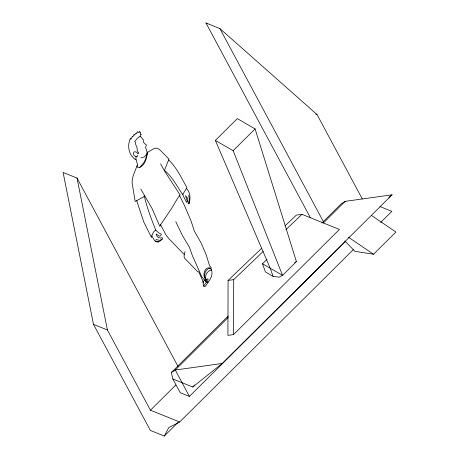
<?xml version="1.0" encoding="UTF-8"?>
<svg xmlns="http://www.w3.org/2000/svg" width="459" height="459" viewBox="0 0 459 459"><rect width="100%" height="100%" fill="white"/><g stroke="black" fill="none" stroke-linecap="round" stroke-linejoin="round"><path stroke-width="0.69" d="M261.693 248.262L228.083 280.426L227.911 335.368L233.533 334.588L339.43 229.454L301.959 214.313L296.336 215.099L284.959 225.989M233.533 334.588L233.706 279.646L263.179 251.434M140.942 157.816L144.436 156.88L146.943 153.69L147.098 152.113L145.526 147.155L146.45 145.388L146.249 144.797L144.298 143.409L143.633 142.307L143.489 140.064L140.867 136.788L140.127 136.489L138.297 137.344L134.607 141.556L135.29 142.124L136.007 145.52L136.948 146.823L137.241 150.776L138.83 153.203L137.826 153.776L136.88 152.325L134.866 151.722L134.08 151.963L133.517 152.945L133.506 154.327L134.183 155.578L135.715 156.611L137.046 156.835L137.58 155.257M147.259 152.847C146.897 158.292 145.107 164.792 139.771 167.374L137.39 167.237L137.121 166.531C138.32 163.06 135.089 160.134 136.071 156.668M155.383 230.194L156.295 230.481L158.579 232.828L161.218 234.124L161.166 234.778L160.386 235.88L159.17 236.098L156.192 234.021C156.439 236.97 159.52 238.823 162.205 237.642L162.475 238.812L161.941 239.667L158.803 241.859L154.654 240.797L151.791 235.817L153.363 232.237L155.653 229.925C151.35 218.903 146.949 207.617 144.292 195.93M204.41 279.944L203.578 281.401L203.182 284.075L203.693 286.118L204.984 286.703C208.529 281.585 213.653 276.53 211.496 269.68L210.675 268.412L209.281 267.649L206.63 268.343C204.318 270.328 203.693 273.507 204.054 276.416L206.177 279.359L207.548 278.9L208.168 279.215L207.25 282.646L205.758 280.862C203.922 276.714 203.945 270.821 208.65 268.613L210.107 268.469L211.496 269.68M151.791 235.817L151.527 237.51L143.845 222.156L136.69 200.658M140.127 136.489L140.351 135.187L141.383 134.367L140.27 133.982L140.747 132.485L139.565 132.215L139.771 131.544L138.073 132.571L137.47 131.63L136.501 133.707L136.025 133.196L134.458 135.221L134.12 134.332L132.806 136.891L132.444 136.409L130.769 139.473L130.431 138.119C127.154 145.641 128.377 154.568 135.279 159.474L135.881 159.307M206.843 279.273L206.418 281.499L205.965 281.792L201.868 276.92L192.344 255.537L189.395 247.217L182.527 235.719L175.786 221.651M185.011 251.538L184.03 256.179L184.535 258.147L197.68 271.699L198.753 271.866L202.528 280.283L202.976 282.83L203.578 281.401M147.23 153.765L145.193 160.065L143.518 163.088L139.771 167.374M140.804 189.068L152.061 208.558L159.852 226.442L160.593 224.715L171.551 208.529L178.144 197.416L180.14 195.012L164.322 170.714L168.946 159.13L160.604 150.472L157.598 148.234L154.568 148.246L148.125 151.986L147.087 153.025M203.693 286.118L206.556 281.866M177.966 366.322L77.014 178.04L63.09 172.429L93.504 324.37L150.374 430.439L164.299 436.05L168.751 427.616L179.676 421.999L353.694 249.243M137.281 165.188L133.253 175.573L132.158 180.387L132.175 183.468L135.198 201.478L143.633 196.848L144.602 195.482M168.665 159.893C176.772 167.753 181.529 178.081 186.985 187.737L182.573 194.559C177.048 186.251 172.297 176.738 164.5 170.404M188.953 203.653C190.795 198.793 190.365 192.304 186.469 188.5M273.116 276.387L270.225 268.245L215.351 140.408L237.309 118.611L255.106 128.899L296.411 261.601L282.549 275.366L279.095 277.173L273.116 276.387L265.417 271.935L262.525 263.793L266.983 259.369M262.525 263.793L282.549 275.366L233.149 150.695L255.106 128.899M345.57 241.382L189.418 396.41L180.209 392.697L172.859 378.991L171.305 372.53L228.272 315.976M321.862 223.057L341.192 203.871L345.151 201.358L392.078 194.811L222.19 363.471L192.74 387.006L172.859 378.991M228.163 317.496L175.263 370.017L171.305 372.53M323.279 223.068L345.151 201.358M77.014 178.04L107.423 329.981L150.443 410.214L175.883 384.952M192.74 387.006L194.777 384.986M164.299 436.05L177.926 422.515M380.66 222.466L391.854 211.352L379.897 206.533M344.818 240.923L354.853 251.314L373.534 254.24L395.91 232.03L371.348 215.357M285.928 229.661L301.959 214.313M210.675 268.412L211.318 267.849L209.614 265.876L206.183 254.791L201.122 242.966L194.381 231.233L191.042 220.877L184.22 205.024L179.595 195.666M388.744 197.473L392.078 194.811M207.25 282.646L208.134 282.044M158.556 241.795L158.131 242.065L155.865 241.663L155.349 240.975M161.964 239.145L159.675 240.367L155.934 239.5M294.684 262.508L296.411 261.601M228.083 280.426L233.706 279.646M222.19 363.471L175.263 370.017L189.418 396.41M211.582 270.483L209.866 270.437C206.831 271.929 204.966 275.624 205.741 278.929M310.267 217.497L205.953 22.95L219.872 28.561L317.043 114.561L362.283 198.936M315.717 114.027L317.043 114.561M93.504 324.37L107.423 329.981M150.443 410.214L179.676 421.999M215.351 140.408L233.149 150.695M348.387 237.171L373.534 254.24M205.953 22.95L207.026 23.902M184.352 254.665L168.683 238.451L165.831 234.715L160.593 224.715M160.558 163.754L164.322 170.714M219.872 28.561L323.509 221.846M188.729 195.167L189.378 199.355L188.913 204.031L188.179 203.412L187.645 198.265L185.499 195.62L187.289 201.329L186.618 202.402L183.135 195.677L182.911 194.002"/></g></svg>
